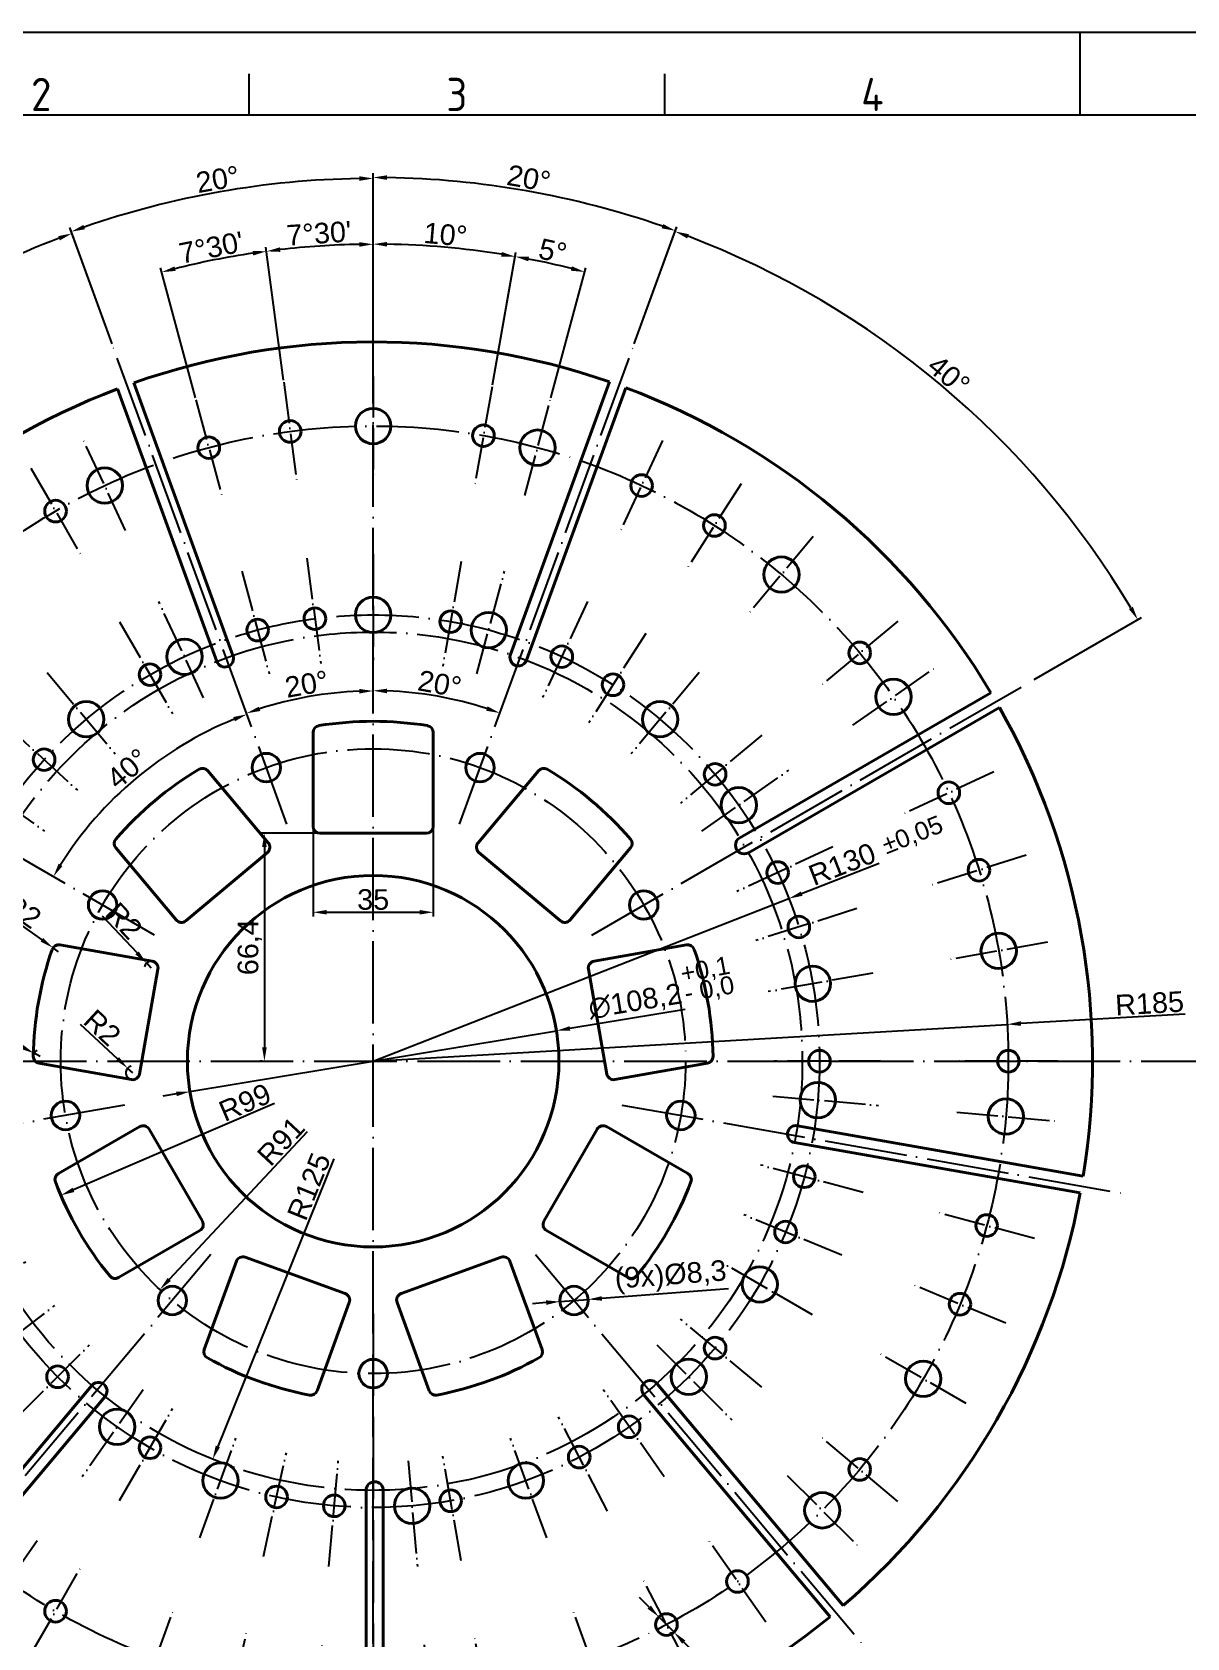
# Model space of a CAD drawing. Header units: millimetres. Extents: x 764 to 1780, y 1208 to 1927.
# Drawn here: x 966.7 to 1303.1, y 1459.4 to 1927.1 of the extents above; entities that cross this region are included whole.
import ezdxf
from ezdxf.enums import TextEntityAlignment as Align

# ---------------------------------------------------------------- set-up
doc = ezdxf.new("R2010")
doc.units = ezdxf.units.MM
doc.linetypes.add('ACAD_ISO04W100', pattern=[30, 24, -3, 0, -3])
doc.linetypes.add('ACAD_ISO05W100', pattern=[33, 24, -3, 0, -3, 0, -3])
for name, color, linetype, lineweight in [('AM_0', 7, 'Continuous', 40), ('AM_4', 1, 'ACAD_ISO04W100', 25), ('AM_5', 3, 'Continuous', 25), ('AM_BOR', 2, 'ACAD_ISO05W100', 35)]:
    doc.layers.add(name, color=color, linetype=linetype, lineweight=lineweight)
doc.styles.add('ACISOTS', font='isocp.shx', dxfattribs={"height": 1})
doc.styles.get("Standard").update_dxf_attribs({"font": 'arial.ttf'})
doc.dimstyles.new('ISO-25', dxfattribs={"dimtxt": 6, "dimasz": 4, "dimexe": 1.25, "dimexo": 0.625, "dimtad": 1, "dimtxsty": 'Standard', "dimcen": 4, "dimadec": 0, "dimazin": 0, "dimtfac": 1, "dimtmove": 0, "dimatfit": 3, "dimfxl": 1, "dimarcsym": 0})

# ---------------------------------------------------------------- blocks, each defined once
blk = doc.blocks.new('A3 ZTL')
blk.add_line((401.17, 280.82), (19.57, 280.82))
at = {"layer": 'AM_BOR', "color": 135, "linetype": 'Continuous', "lineweight": 25}
blk.add_line((0, 290.61), (410.96, 290.61), dxfattribs=at)
at = {"layer": 'AM_BOR', "color": 135, "lineweight": 25}
for p, q in [((205.48, 280.82), (205.48, 290.61)), ((107.63, 280.82), (107.63, 285.71)), ((156.56, 280.82), (156.56, 285.71))]:
    blk.add_line(p, q, dxfattribs=at)
at = {"layer": 'AM_BOR', "color": 135, "lineweight": 25, "style": 'ACISOTS'}
for s, p in [('2', (83.17, 283.27)), ('3', (132.09, 283.27)), ('4', (181.02, 283.27))]:
    blk.add_text(s, height=3.91, dxfattribs=at).set_placement(p, align=Align.MIDDLE)
blk = doc.blocks.new('*U94')
at = {"layer": 'AM_4'}
blk.add_line((64.16, -37.04), (-64.16, 37.04), dxfattribs=at)
blk = doc.blocks.new('*U95')
at = {"layer": 'AM_5', "color": 0, "linetype": 'ByBlock', "lineweight": -2, "transparency": 16777216}
for p, rotation in [((1015.6, 1766.1), 320), ((1116.56, 1766.1), 280), ((1193.9, 1701.2), 240), ((920.73, 1601.78), 40.00000000000002), ((1211.43, 1601.78), 200), ((971.21, 1514.34), 80.00000000000003), ((1160.95, 1514.34), 160), ((1066.08, 1479.81), 120)]:
    blk.add_blockref('*U94', p, dxfattribs=dict(at, rotation=rotation))
blk.add_blockref('*U94', (938.26, 1701.2), dxfattribs=at)
blk = doc.blocks.new('*U96')
at = {"layer": 'AM_4', "ltscale": 0.5}
for p, q in [((34.28, 30.73), (22.09, 56.88)), ((6.65, 48.84), (21.07, 23.86)), ((-21.83, 28.9), (-3.29, 6.8)), ((-40.67, 10.86), (-19.41, -8.63)), ((57, -18), (43.93, 10.02)), ((32.5, 4.07), (47.96, -22.71)), ((-57, -9.49), (-33.37, -26.03)), ((11.4, -10.7), (31.28, -34.39)), ((-2.56, -24.07), (20.24, -44.96)), ((-14.66, -39.14), (10.67, -56.88))]:
    blk.add_line(p, q, dxfattribs=at)
blk = doc.blocks.new('*U97')
at = {"layer": 'AM_5', "color": 0, "linetype": 'ByBlock', "lineweight": -2, "transparency": 16777216}
for p, rotation in [((1064.22, 1790.69), 319.9999999999999), ((1169.61, 1753.68), 279.9999999999999), ((1226.56, 1657.59), 239.9999999999999), ((904.96, 1653.93), 39.99999999999999), ((1208.41, 1547.37), 199.9999999999999), ((925.6, 1544.16), 79.99999999999994), ((1011.98, 1473.34), 120), ((1123.67, 1474.61), 160)]:
    blk.add_blockref('*U96', p, dxfattribs=dict(at, rotation=rotation))
blk.add_blockref('*U96', (959.7, 1751.29), dxfattribs=at)
blk = doc.blocks.new('*D99')
at = {"layer": 'AM_5', "color": 0, "lineweight": -2, "ltscale": 0.5, "transparency": 16777216}
for p, q in [((1066.08, 1857.87), (1066.08, 1866.59)), ((1039.96, 1825.77), (1034.86, 1864.54))]:
    blk.add_line(p, q, dxfattribs=at)
blk.add_arc((1066.08, 1627.41), 237.93, 90.9632, 96.5368, dxfattribs=at)
at = {"layer": 'AM_5', "color": 0, "ltscale": 0.5, "transparency": 16777216}
for points in [[(1039.07, 1863.13), (1038.91, 1864.45), (1035.02, 1863.3)], [(1062.07, 1865.97), (1062.08, 1864.64), (1066.08, 1865.34)]]:
    blk.add_solid(points, dxfattribs=at)
at = {"layer": 'Defpoints', "color": 0, "ltscale": 0.5, "transparency": 16777216}
for p in [(1055.7, 1865.11), (1066.08, 1857.25), (1040.05, 1825.15), (1043.81, 1796.55), (1066.08, 1397.57)]:
    blk.add_point(p, dxfattribs=at)
at = {"layer": 'AM_5', "color": 0, "ltscale": 0.5, "transparency": 16777216, "insert": (1050.28, 1868.51), "char_height": 6, "attachment_point": 5, "rotation": 3.75}
blk.add_mtext("7%%d30'", dxfattribs=at)
blk = doc.blocks.new('*D100')
at = {"layer": 'AM_5', "color": 0, "lineweight": -2, "ltscale": 0.5, "transparency": 16777216}
for p, q in [((1039.96, 1825.77), (1034.86, 1864.54)), ((1014.3, 1820.66), (1004.17, 1858.44))]:
    blk.add_line(p, q, dxfattribs=at)
blk.add_arc((1066.08, 1627.41), 237.93, 98.4632, 104.0368, dxfattribs=at)
at = {"layer": 'AM_5', "color": 0, "ltscale": 0.5, "transparency": 16777216}
for points in [[(1030.97, 1863.41), (1031.15, 1862.09), (1035.02, 1863.3)], [(1008.54, 1857.59), (1008.2, 1858.88), (1004.5, 1857.23)]]:
    blk.add_solid(points, dxfattribs=at)
at = {"layer": 'Defpoints', "color": 0, "ltscale": 0.5, "transparency": 16777216}
for p in [(1024.76, 1861.72), (1040.05, 1825.15), (1014.46, 1820.06), (1043.81, 1796.55), (1021.92, 1792.2)]:
    blk.add_point(p, dxfattribs=at)
at = {"layer": 'AM_5', "color": 0, "ltscale": 0.5, "transparency": 16777216, "insert": (1018.94, 1864.39), "char_height": 6, "attachment_point": 5, "rotation": 11.25}
blk.add_mtext("7%%d30'", dxfattribs=at)
blk = doc.blocks.new('*D101')
at = {"layer": 'AM_5', "color": 0, "lineweight": -2, "ltscale": 0.5, "transparency": 16777216}
for p, q in [((1066.08, 1857.87), (1066.08, 1885.77)), ((990.04, 1836.31), (977.71, 1870.19))]:
    blk.add_line(p, q, dxfattribs=at)
blk.add_arc((1066.08, 1627.41), 257.11, 90.8914, 109.1086, dxfattribs=at)
at = {"layer": 'AM_5', "color": 0, "ltscale": 0.5, "transparency": 16777216}
for points in [[(1062.07, 1885.15), (1062.08, 1883.82), (1066.08, 1884.52)], [(982.13, 1869.72), (981.69, 1870.98), (978.14, 1869.01)]]:
    blk.add_solid(points, dxfattribs=at)
at = {"layer": 'Defpoints', "color": 0, "ltscale": 0.5, "transparency": 16777216}
for p in [(1036.23, 1882.78), (1066.08, 1857.25), (990.26, 1835.72), (1040.94, 1696.48), (1066.08, 1397.57)]:
    blk.add_point(p, dxfattribs=at)
at = {"layer": 'AM_5', "color": 0, "ltscale": 0.5, "transparency": 16777216, "insert": (1020.79, 1884.24), "char_height": 6, "attachment_point": 5, "rotation": 10}
blk.add_mtext('20°', dxfattribs=at)
blk = doc.blocks.new('*D102')
at = {"layer": 'AM_5', "color": 0, "lineweight": -2, "ltscale": 0.5, "transparency": 16777216}
for p, q in [((990.04, 1836.31), (977.9, 1869.68)), ((937.47, 1780.67), (900.36, 1824.91))]:
    blk.add_line(p, q, dxfattribs=at)
blk.add_arc((1066.08, 1627.41), 256.57, 110.8933, 129.1067, dxfattribs=at)
at = {"layer": 'AM_5', "color": 0, "ltscale": 0.5, "transparency": 16777216}
for points in [[(974.35, 1867.73), (974.81, 1866.48), (978.33, 1868.5)], [(904.67, 1825.98), (903.82, 1827.01), (901.16, 1823.95)]]:
    blk.add_solid(points, dxfattribs=at)
at = {"layer": 'Defpoints', "color": 0, "ltscale": 0.5, "transparency": 16777216}
for p in [(950.93, 1856.68), (990.26, 1835.72), (937.88, 1780.19), (956.42, 1758.1), (1040.94, 1696.48)]:
    blk.add_point(p, dxfattribs=at)
at = {"layer": 'AM_5', "color": 0, "ltscale": 0.5, "transparency": 16777216, "insert": (935.95, 1852.79), "char_height": 6, "attachment_point": 5, "rotation": 30}
blk.add_mtext('20°', dxfattribs=at)
blk = doc.blocks.new('*D103')
at = {"layer": 'AM_5', "color": 0, "lineweight": -2, "ltscale": 0.5, "transparency": 16777216}
for p, q in [((1066.08, 1827.48), (1066.08, 1866.64)), ((1100.82, 1824.44), (1107.62, 1863))]:
    blk.add_line(p, q, dxfattribs=at)
blk.add_arc((1066.08, 1627.41), 237.98, 80.963, 89.037, dxfattribs=at)
at = {"layer": 'AM_5', "color": 0, "ltscale": 0.5, "transparency": 16777216}
for points in [[(1070.07, 1864.69), (1070.08, 1866.02), (1066.08, 1865.39)], [(1103.57, 1863.09), (1103.35, 1861.78), (1107.4, 1861.77)]]:
    blk.add_solid(points, dxfattribs=at)
at = {"layer": 'Defpoints', "color": 0, "ltscale": 0.5, "transparency": 16777216}
for p in [(1093.71, 1863.78), (1066.08, 1826.86), (1100.71, 1823.83), (1066.08, 1798.01), (1095.7, 1795.42)]:
    blk.add_point(p, dxfattribs=at)
at = {"layer": 'AM_5', "color": 0, "ltscale": 0.5, "transparency": 16777216, "insert": (1087.14, 1868.16), "char_height": 6, "attachment_point": 5, "rotation": 355}
blk.add_mtext('10°', dxfattribs=at)
blk = doc.blocks.new('*D104')
at = {"layer": 'AM_5', "color": 0, "lineweight": -2, "ltscale": 0.5, "transparency": 16777216}
for p, q in [((1100.82, 1824.44), (1107.62, 1863.01)), ((1117.86, 1820.66), (1128, 1858.5))]:
    blk.add_line(p, q, dxfattribs=at)
blk.add_arc((1066.08, 1627.41), 237.99, 75.963, 79.037, dxfattribs=at)
at = {"layer": 'AM_5', "color": 0, "ltscale": 0.5, "transparency": 16777216}
for points in [[(1111.22, 1860.4), (1111.46, 1861.71), (1107.41, 1861.78)], [(1123.97, 1858.94), (1123.64, 1857.65), (1127.68, 1857.29)]]:
    blk.add_solid(points, dxfattribs=at)
at = {"layer": 'Defpoints', "color": 0, "ltscale": 0.5, "transparency": 16777216}
for p in [(1120.96, 1858.98), (1100.71, 1823.83), (1117.7, 1820.06), (1095.7, 1795.42), (1110.23, 1792.2)]:
    blk.add_point(p, dxfattribs=at)
at = {"layer": 'AM_5', "color": 0, "ltscale": 0.5, "transparency": 16777216, "insert": (1118.39, 1863.35), "char_height": 6, "attachment_point": 5, "rotation": 347.5}
blk.add_mtext('5°', dxfattribs=at)
blk = doc.blocks.new('*D105')
at = {"layer": 'AM_5', "color": 0, "lineweight": -2, "ltscale": 0.5, "transparency": 16777216}
for p, q in [((1066.08, 1827.48), (1066.08, 1886.05)), ((1142.11, 1836.31), (1154.54, 1870.45))]:
    blk.add_line(p, q, dxfattribs=at)
blk.add_arc((1066.08, 1627.41), 257.39, 70.8904, 89.1096, dxfattribs=at)
at = {"layer": 'AM_5', "color": 0, "ltscale": 0.5, "transparency": 16777216}
for points in [[(1070.07, 1884.1), (1070.08, 1885.44), (1066.08, 1884.8)], [(1150.57, 1871.24), (1150.12, 1869.99), (1154.11, 1869.28)]]:
    blk.add_solid(points, dxfattribs=at)
at = {"layer": 'Defpoints', "color": 0, "ltscale": 0.5, "transparency": 16777216}
for p in [(1125.44, 1877.86), (1141.9, 1835.72), (1066.08, 1826.86), (1066.08, 1798.01), (1091.22, 1696.48)]:
    blk.add_point(p, dxfattribs=at)
at = {"layer": 'AM_5', "color": 0, "ltscale": 0.5, "transparency": 16777216, "insert": (1111.42, 1884.52), "char_height": 6, "attachment_point": 5, "rotation": 350}
blk.add_mtext('20°', dxfattribs=at)
blk = doc.blocks.new('*D106')
at = {"layer": 'AM_5', "color": 0, "lineweight": -2, "ltscale": 0.5, "transparency": 16777216}
for p, q in [((1142.11, 1836.31), (1154.46, 1870.24)), ((1258.6, 1738.56), (1289.87, 1756.62))]:
    blk.add_line(p, q, dxfattribs=at)
blk.add_arc((1066.08, 1627.41), 257.17, 30.8912, 69.1088, dxfattribs=at)
at = {"layer": 'AM_5', "color": 0, "ltscale": 0.5, "transparency": 16777216}
for points in [[(1157.55, 1867.04), (1158.02, 1868.29), (1154.04, 1869.07)], [(1287.34, 1759.78), (1286.19, 1759.1), (1288.79, 1755.99)]]:
    blk.add_solid(points, dxfattribs=at)
at = {"layer": 'Defpoints', "color": 0, "ltscale": 0.5, "transparency": 16777216}
for p in [(1141.9, 1835.72), (1253.14, 1803.89), (1258.06, 1738.25), (1091.22, 1696.48), (1129.74, 1664.16)]:
    blk.add_point(p, dxfattribs=at)
at = {"layer": 'AM_5', "color": 0, "ltscale": 0.5, "transparency": 16777216, "insert": (1233.75, 1827.23), "char_height": 6, "attachment_point": 5, "rotation": 320}
blk.add_mtext('40°', dxfattribs=at)
blk = doc.blocks.new('*D107')
at = {"layer": 'AM_5', "color": 0, "lineweight": -2, "ltscale": 0.5, "transparency": 16777216}
blk.add_arc((1066.08, 1627.41), 107.83, 92.1255, 107.8745, dxfattribs=at)
at = {"layer": 'AM_5', "color": 0, "ltscale": 0.5, "transparency": 16777216}
for points in [[(1062.07, 1735.83), (1062.09, 1734.5), (1066.08, 1735.24)], [(1033.2, 1729.4), (1032.76, 1730.66), (1029.2, 1728.74)]]:
    blk.add_solid(points, dxfattribs=at)
at = {"layer": 'Defpoints', "color": 0, "ltscale": 0.5, "transparency": 16777216}
for p in [(1066.08, 1857.25), (990.26, 1835.72), (1053.56, 1734.51), (1040.94, 1696.48), (1066.08, 1397.57)]:
    blk.add_point(p, dxfattribs=at)
at = {"layer": 'AM_5', "color": 0, "ltscale": 0.5, "transparency": 16777216, "insert": (1046.71, 1737.23), "char_height": 6, "attachment_point": 5, "rotation": 10}
blk.add_mtext('20°', dxfattribs=at)
blk = doc.blocks.new('*D108')
at = {"layer": 'AM_5', "color": 0, "lineweight": -2, "ltscale": 0.5, "transparency": 16777216}
blk.add_arc((1066.08, 1627.41), 107.91, 72.124, 87.876, dxfattribs=at)
at = {"layer": 'AM_5', "color": 0, "ltscale": 0.5, "transparency": 16777216}
for points in [[(1070.07, 1734.57), (1070.09, 1735.91), (1066.08, 1735.32)], [(1099.42, 1730.74), (1098.99, 1729.48), (1102.99, 1728.81)]]:
    blk.add_solid(points, dxfattribs=at)
at = {"layer": 'Defpoints', "color": 0, "ltscale": 0.5, "transparency": 16777216}
for p in [(1066.08, 1857.25), (1141.9, 1835.72), (1090.96, 1732.41), (1091.22, 1696.48), (1066.08, 1397.57)]:
    blk.add_point(p, dxfattribs=at)
at = {"layer": 'AM_5', "color": 0, "ltscale": 0.5, "transparency": 16777216, "insert": (1085.46, 1737.31), "char_height": 6, "attachment_point": 5, "rotation": 350}
blk.add_mtext('20°', dxfattribs=at)
blk = doc.blocks.new('*D109')
at = {"layer": 'AM_5', "color": 0, "lineweight": -2, "ltscale": 0.5, "transparency": 16777216}
blk.add_arc((1066.08, 1627.41), 107.53, 112.1315, 147.8685, dxfattribs=at)
at = {"layer": 'AM_5', "color": 0, "ltscale": 0.5, "transparency": 16777216}
for points in [[(1025.33, 1727.64), (1025.81, 1726.39), (1029.3, 1728.45)], [(975.59, 1684.25), (974.45, 1684.94), (972.96, 1681.17)]]:
    blk.add_solid(points, dxfattribs=at)
at = {"layer": 'Defpoints', "color": 0, "ltscale": 0.5, "transparency": 16777216}
for p in [(990.26, 1835.72), (874.09, 1738.25), (1006.99, 1717.25), (1040.94, 1696.48), (1002.42, 1664.16)]:
    blk.add_point(p, dxfattribs=at)
at = {"layer": 'AM_5', "color": 0, "ltscale": 0.5, "transparency": 16777216, "insert": (994.59, 1712.6), "char_height": 6, "attachment_point": 5, "rotation": 40}
blk.add_mtext('40°', dxfattribs=at)
blk = doc.blocks.new('*D110')
at = {"layer": 'AM_5', "color": 0, "lineweight": -2, "ltscale": 0.5, "transparency": 16777216}
for p, q in [((957.44, 1671.35), (969.57, 1662.76)), ((974.47, 1659.3), (972.84, 1660.45))]:
    blk.add_line(p, q, dxfattribs=at)
at = {"layer": 'AM_5', "color": 0, "ltscale": 0.5, "transparency": 16777216}
blk.add_solid([(969.96, 1663.31), (969.19, 1662.22), (972.84, 1660.45)], dxfattribs=at)
at = {"layer": 'Defpoints', "color": 0, "ltscale": 0.5, "transparency": 16777216}
for p in [(972.84, 1660.45), (974.47, 1659.3)]:
    blk.add_point(p, dxfattribs=at)
at = {"layer": 'AM_5', "color": 0, "ltscale": 0.5, "transparency": 16777216, "insert": (963.98, 1671.18), "char_height": 6, "attachment_point": 5, "rotation": 324.714}
blk.add_mtext('R2', dxfattribs=at)
blk = doc.blocks.new('*D111')
at = {"layer": 'AM_5', "color": 0, "lineweight": -2, "ltscale": 0.5, "transparency": 16777216}
for p, q in [((950.66, 1638.56), (963.79, 1631.58)), ((969.09, 1628.77), (967.32, 1629.71))]:
    blk.add_line(p, q, dxfattribs=at)
blk.add_arc((969.09, 1628.77), 2, 116.2119, 161.29, dxfattribs=at)
at = {"layer": 'AM_5', "color": 0, "ltscale": 0.5, "transparency": 16777216}
blk.add_solid([(964.1, 1632.17), (963.48, 1631), (967.32, 1629.71)], dxfattribs=at)
at = {"layer": 'Defpoints', "color": 0, "ltscale": 0.5, "transparency": 16777216}
for p in [(967.32, 1629.71), (969.09, 1628.77)]:
    blk.add_point(p, dxfattribs=at)
at = {"layer": 'AM_5', "color": 0, "ltscale": 0.5, "transparency": 16777216, "insert": (957.17, 1639.22), "char_height": 6, "attachment_point": 5, "rotation": 332.0218}
blk.add_mtext('R2', dxfattribs=at)
blk = doc.blocks.new('*D112')
at = {"layer": 'AM_5', "color": 0, "lineweight": -2, "ltscale": 0.5, "transparency": 16777216}
for p, q in [((980.73, 1638.21), (991.63, 1628.1)), ((996.03, 1624.02), (994.56, 1625.38))]:
    blk.add_line(p, q, dxfattribs=at)
blk.add_arc((996.03, 1624.02), 2, 101.3275, 242.0951, dxfattribs=at)
at = {"layer": 'AM_5', "color": 0, "ltscale": 0.5, "transparency": 16777216}
blk.add_solid([(992.08, 1628.59), (991.17, 1627.61), (994.56, 1625.38)], dxfattribs=at)
at = {"layer": 'Defpoints', "color": 0, "ltscale": 0.5, "transparency": 16777216}
for p in [(994.56, 1625.38), (996.03, 1624.02)]:
    blk.add_point(p, dxfattribs=at)
at = {"layer": 'AM_5', "color": 0, "ltscale": 0.5, "transparency": 16777216, "insert": (987.19, 1637.18), "char_height": 6, "attachment_point": 5, "rotation": 317.1373}
blk.add_mtext('R2', dxfattribs=at)
blk = doc.blocks.new('*D113')
at = {"layer": 'AM_5', "color": 0, "lineweight": -2, "ltscale": 0.5, "transparency": 16777216}
for p, q in [((987.14, 1669.77), (997.3, 1658.93)), ((1001.41, 1654.55), (1000.04, 1656.01))]:
    blk.add_line(p, q, dxfattribs=at)
blk.add_arc((1001.41, 1654.55), 2, 97.9049, 168.9724, dxfattribs=at)
at = {"layer": 'AM_5', "color": 0, "ltscale": 0.5, "transparency": 16777216}
blk.add_solid([(997.79, 1659.38), (996.82, 1658.47), (1000.04, 1656.01)], dxfattribs=at)
at = {"layer": 'Defpoints', "color": 0, "ltscale": 0.5, "transparency": 16777216}
for p in [(1000.04, 1656.01), (1001.41, 1654.55)]:
    blk.add_point(p, dxfattribs=at)
at = {"layer": 'AM_5', "color": 0, "ltscale": 0.5, "transparency": 16777216, "insert": (993.51, 1668.29), "char_height": 6, "attachment_point": 5, "rotation": 313.1626}
blk.add_mtext('R2', dxfattribs=at)
blk = doc.blocks.new('*D114')
at = {"layer": 'AM_5', "color": 0, "lineweight": -2, "ltscale": 0.5, "transparency": 16777216}
for p, q in [((1048.58, 1695.18), (1048.58, 1669.53)), ((1083.58, 1695.18), (1083.58, 1669.53)), ((1052.58, 1670.78), (1079.58, 1670.78))]:
    blk.add_line(p, q, dxfattribs=at)
at = {"layer": 'AM_5', "color": 0, "ltscale": 0.5, "transparency": 16777216}
for points in [[(1052.58, 1671.45), (1052.58, 1670.12), (1048.58, 1670.78)], [(1079.58, 1671.45), (1079.58, 1670.12), (1083.58, 1670.78)]]:
    blk.add_solid(points, dxfattribs=at)
at = {"layer": 'Defpoints', "color": 0, "ltscale": 0.5, "transparency": 16777216}
for p in [(1048.58, 1695.81), (1083.58, 1695.81), (1083.58, 1670.78)]:
    blk.add_point(p, dxfattribs=at)
at = {"layer": 'AM_5', "color": 0, "ltscale": 0.5, "transparency": 16777216, "insert": (1066.08, 1674.47), "char_height": 6, "attachment_point": 5}
blk.add_mtext('35', dxfattribs=at)
blk = doc.blocks.new('*D115')
at = {"layer": 'AM_5', "color": 0, "lineweight": -2, "ltscale": 0.5, "transparency": 16777216}
for p, q in [((1049.95, 1693.81), (1033.15, 1693.81)), ((1034.4, 1689.81), (1034.4, 1631.41)), ((1033.78, 1627.41), (1033.15, 1627.41))]:
    blk.add_line(p, q, dxfattribs=at)
at = {"layer": 'AM_5', "color": 0, "ltscale": 0.5, "transparency": 16777216}
for points in [[(1033.74, 1689.81), (1035.07, 1689.81), (1034.4, 1693.81)], [(1033.74, 1631.41), (1035.07, 1631.41), (1034.4, 1627.41)]]:
    blk.add_solid(points, dxfattribs=at)
at = {"layer": 'Defpoints', "color": 0, "ltscale": 0.5, "transparency": 16777216}
for p in [(1050.58, 1693.81), (1034.4, 1627.41), (1034.4, 1627.41)]:
    blk.add_point(p, dxfattribs=at)
at = {"layer": 'AM_5', "color": 0, "ltscale": 0.5, "transparency": 16777216, "insert": (1030.17, 1660.61), "char_height": 6, "attachment_point": 5, "rotation": 90}
blk.add_mtext('66,4', dxfattribs=at)
blk = doc.blocks.new('*D116')
at = {"layer": 'AM_5', "color": 0, "lineweight": -2, "ltscale": 0.5, "transparency": 16777216}
blk.add_line((1037.36, 1615.08), (978.79, 1589.92), dxfattribs=at)
at = {"layer": 'AM_5', "color": 0, "ltscale": 0.5, "transparency": 16777216}
blk.add_solid([(978.52, 1590.54), (979.05, 1589.31), (975.11, 1588.34)], dxfattribs=at)
at = {"layer": 'Defpoints', "color": 0, "ltscale": 0.5, "transparency": 16777216}
for p in [(1066.08, 1627.41), (975.11, 1588.34)]:
    blk.add_point(p, dxfattribs=at)
at = {"layer": 'AM_5', "color": 0, "ltscale": 0.5, "transparency": 16777216, "insert": (1028.74, 1615.39), "char_height": 6, "attachment_point": 5, "rotation": 23.2387}
blk.add_mtext('R99', dxfattribs=at)
blk = doc.blocks.new('*D117')
at = {"layer": 'AM_5', "color": 0, "lineweight": -2, "ltscale": 0.5, "transparency": 16777216}
blk.add_line((1046.86, 1606.83), (1006.69, 1563.83), dxfattribs=at)
at = {"layer": 'AM_5', "color": 0, "ltscale": 0.5, "transparency": 16777216}
blk.add_solid([(1006.2, 1564.29), (1007.18, 1563.37), (1003.96, 1560.91)], dxfattribs=at)
at = {"layer": 'Defpoints', "color": 0, "ltscale": 0.5, "transparency": 16777216}
for p in [(1066.08, 1627.41), (1003.96, 1560.91)]:
    blk.add_point(p, dxfattribs=at)
at = {"layer": 'AM_5', "color": 0, "ltscale": 0.5, "transparency": 16777216, "insert": (1039.24, 1604.08), "char_height": 6, "attachment_point": 5, "rotation": 46.9505}
blk.add_mtext('R91', dxfattribs=at)
blk = doc.blocks.new('*D118')
at = {"layer": 'AM_5', "color": 0, "lineweight": -2, "ltscale": 0.5, "transparency": 16777216}
blk.add_line((1054.6, 1598.94), (1020.84, 1515.18), dxfattribs=at)
at = {"layer": 'AM_5', "color": 0, "ltscale": 0.5, "transparency": 16777216}
blk.add_solid([(1020.22, 1515.43), (1021.45, 1514.93), (1019.34, 1511.47)], dxfattribs=at)
at = {"layer": 'Defpoints', "color": 0, "ltscale": 0.5, "transparency": 16777216}
for p in [(1066.08, 1627.41), (1019.34, 1511.47)]:
    blk.add_point(p, dxfattribs=at)
at = {"layer": 'AM_5', "color": 0, "ltscale": 0.5, "transparency": 16777216, "insert": (1047.39, 1590.91), "char_height": 6, "attachment_point": 5, "rotation": 68.0428}
blk.add_mtext('R125', dxfattribs=at)
blk = doc.blocks.new('*D121')
at = {"layer": 'AM_5', "color": 0, "lineweight": -2, "ltscale": 0.5, "transparency": 16777216}
for p, q in [((1156.98, 1642.51), (1123.39, 1636.93)), ((1012.71, 1618.54), (1119.45, 1636.27)), ((1008.76, 1617.88), (1004.82, 1617.23))]:
    blk.add_line(p, q, dxfattribs=at)
at = {"layer": 'AM_5', "color": 0, "ltscale": 0.5, "transparency": 16777216}
for points in [[(1123.28, 1637.59), (1123.5, 1636.27), (1119.45, 1636.27)], [(1008.66, 1618.54), (1008.87, 1617.23), (1012.71, 1618.54)]]:
    blk.add_solid(points, dxfattribs=at)
at = {"layer": 'Defpoints', "color": 0, "ltscale": 0.5, "transparency": 16777216}
for p in [(1119.45, 1636.27), (1012.71, 1618.54)]:
    blk.add_point(p, dxfattribs=at)
at = {"layer": 'AM_5', "color": 0, "ltscale": 0.5, "transparency": 16777216, "insert": (1142.48, 1644.49), "char_height": 6, "attachment_point": 5, "rotation": 9.4345}
blk.add_mtext('∅108,2', dxfattribs=at)
blk = doc.blocks.new('*D122')
at = {"layer": 'AM_5', "color": 0, "lineweight": -2, "ltscale": 0.5, "transparency": 16777216}
for p, q in [((1213.44, 1685.03), (1190.88, 1676.2)), ((1066.08, 1627.41), (1187.15, 1674.75))]:
    blk.add_line(p, q, dxfattribs=at)
at = {"layer": 'AM_5', "color": 0, "ltscale": 0.5, "transparency": 16777216}
blk.add_solid([(1190.64, 1676.82), (1191.12, 1675.58), (1187.15, 1674.75)], dxfattribs=at)
at = {"layer": 'Defpoints', "color": 0, "ltscale": 0.5, "transparency": 16777216}
for p in [(1187.15, 1674.75), (1066.08, 1627.41)]:
    blk.add_point(p, dxfattribs=at)
at = {"layer": 'AM_5', "color": 0, "ltscale": 0.5, "transparency": 16777216, "insert": (1202.68, 1684.78), "char_height": 6, "attachment_point": 5, "rotation": 21.3557}
blk.add_mtext('R130', dxfattribs=at)
blk = doc.blocks.new('*D123')
at = {"layer": 'AM_5', "color": 0, "lineweight": -2, "ltscale": 0.5, "transparency": 16777216}
for p, q in [((1066.08, 1627.41), (1250.77, 1638.13)), ((1302.55, 1641.14), (1254.76, 1638.37))]:
    blk.add_line(p, q, dxfattribs=at)
at = {"layer": 'AM_5', "color": 0, "ltscale": 0.5, "transparency": 16777216}
blk.add_solid([(1254.72, 1639.03), (1254.8, 1637.7), (1250.77, 1638.13)], dxfattribs=at)
at = {"layer": 'Defpoints', "color": 0, "ltscale": 0.5, "transparency": 16777216}
for p in [(1250.77, 1638.13), (1066.08, 1627.41)]:
    blk.add_point(p, dxfattribs=at)
at = {"layer": 'AM_5', "color": 0, "ltscale": 0.5, "transparency": 16777216, "insert": (1292.21, 1644.24), "char_height": 6, "attachment_point": 5, "rotation": 3.3244}
blk.add_mtext('R185', dxfattribs=at)
blk = doc.blocks.new('*D124')
at = {"layer": 'AM_5', "color": 0, "lineweight": -2, "ltscale": 0.5, "transparency": 16777216}
for p, q in [((1120.43, 1557.38), (1128.71, 1558.01)), ((1169.56, 1561.09), (1132.7, 1558.31)), ((1116.45, 1557.08), (1112.46, 1556.78))]:
    blk.add_line(p, q, dxfattribs=at)
at = {"layer": 'AM_5', "color": 0, "ltscale": 0.5, "transparency": 16777216}
for points in [[(1116.4, 1557.75), (1116.5, 1556.42), (1120.43, 1557.38)], [(1132.65, 1558.97), (1132.75, 1557.65), (1128.71, 1558.01)]]:
    blk.add_solid(points, dxfattribs=at)
at = {"layer": 'Defpoints', "color": 0, "ltscale": 0.5, "transparency": 16777216}
for p in [(1128.71, 1558.01), (1120.43, 1557.38)]:
    blk.add_point(p, dxfattribs=at)
at = {"layer": 'AM_5', "color": 0, "ltscale": 0.5, "transparency": 16777216, "insert": (1152.78, 1564.46), "char_height": 6, "attachment_point": 5, "rotation": 4.3165}
blk.add_mtext('(9x)%%c8,3', dxfattribs=at)
blk = doc.blocks.new('*D126')
at = {"layer": 'AM_5', "color": 0, "lineweight": -2, "ltscale": 0.5, "transparency": 16777216}
for p, q in [((1146.47, 1468.39), (1143.66, 1471.24)), ((1149.29, 1465.55), (1153.72, 1461.07)), ((1193.62, 1420.73), (1156.53, 1458.23))]:
    blk.add_line(p, q, dxfattribs=at)
at = {"layer": 'AM_5', "color": 0, "ltscale": 0.5, "transparency": 16777216}
for points in [[(1146.95, 1468.86), (1146, 1467.92), (1149.29, 1465.55)], [(1157, 1458.69), (1156.06, 1457.76), (1153.72, 1461.07)]]:
    blk.add_solid(points, dxfattribs=at)
at = {"layer": 'Defpoints', "color": 0, "ltscale": 0.5, "transparency": 16777216}
for p in [(1149.29, 1465.55), (1153.72, 1461.07)]:
    blk.add_point(p, dxfattribs=at)
at = {"layer": 'AM_5', "color": 0, "ltscale": 0.5, "transparency": 16777216, "insert": (1183.67, 1437.35), "char_height": 6, "attachment_point": 5, "rotation": 314.6851}
blk.add_mtext('(54x)%%c6,3', dxfattribs=at)

msp = doc.modelspace()

# ---------------------------------------------------------------- linework, layer by layer
at = {"layer": 'AM_0'}
for p, q in [((1025.246, 1745.566), (996.349, 1824.962)), ((1134.946, 1825.264), (1106.052, 1745.878)), ((991.654, 1823.241), (1020.548, 1743.856)), ((1110.751, 1744.168), (1139.648, 1823.564)), ((1246.014, 1734.707), (1172.852, 1692.467)), ((1175.352, 1688.136), (1248.524, 1730.382)), ((1048.579, 1723.16), (1048.579, 1695.807)), ((1083.579, 1695.807), (1083.579, 1723.16)), ((1035.518, 1691.053), (1017.935, 1712.007)), ((1114.222, 1712.007), (1096.639, 1691.053)), ((1050.579, 1693.807), (1081.579, 1693.807)), ((991.124, 1689.509), (1008.706, 1668.555)), ((1123.451, 1668.555), (1141.034, 1689.509)), ((1011.524, 1668.309), (1035.271, 1688.235)), ((1096.886, 1688.235), (1120.633, 1668.309)), ((1001.757, 1656.518), (974.819, 1661.268)), ((1157.339, 1661.268), (1130.401, 1656.518)), ((997.996, 1623.672), (1003.379, 1654.201)), ((1128.778, 1654.201), (1134.161, 1623.672)), ((968.741, 1626.8), (995.679, 1622.05)), ((1136.478, 1622.05), (1163.416, 1626.8)), ((998.092, 1608.362), (974.403, 1594.685)), ((1016.324, 1580.783), (1000.824, 1607.63)), ((1131.333, 1607.63), (1115.833, 1580.783)), ((1157.754, 1594.685), (1134.065, 1608.362)), ((1272.889, 1593.943), (1189.692, 1608.613)), ((1188.823, 1603.689), (1272.031, 1589.017)), ((991.903, 1564.374), (1015.592, 1578.051)), ((1116.565, 1578.051), (1140.254, 1564.374)), ((1026.24, 1569.117), (1016.884, 1543.413)), ((1057.934, 1559.71), (1028.803, 1570.312)), ((1103.354, 1570.312), (1074.223, 1559.71)), ((1115.273, 1543.413), (1105.917, 1569.117)), ((1049.774, 1531.442), (1059.129, 1557.146)), ((1073.028, 1557.146), (1082.384, 1531.442)), ((984.166, 1532.965), (929.856, 1468.241)), ((933.693, 1465.036), (987.996, 1529.751)), ((1144.861, 1530.339), (1199.171, 1465.615)), ((1202.994, 1468.837), (1148.691, 1533.553)), ((1064.035, 1502.408), (1064.035, 1417.917)), ((1069.035, 1417.927), (1069.035, 1502.408))]:
    msp.add_line(p, q, dxfattribs=at)
for centre, radius in [((1066.079, 1812.407), 5.15), ((1041.931, 1810.824), 3.15), ((1098.203, 1809.596), 3.15), ((1113.96, 1806.103), 5.15), ((1018.197, 1806.103), 3.15), ((987.894, 1795.073), 5.15), ((1144.263, 1795.073), 3.15), ((973.579, 1787.621), 3.15), ((1165.479, 1783.434), 3.15), ((1184.994, 1769.125), 5.15), ((1049.11, 1756.294), 3.15), ((1066.079, 1757.407), 5.15), ((1088.653, 1755.432), 3.15), ((1032.432, 1752.977), 3.15), ((1099.725, 1752.977), 5.15), ((1011.138, 1745.227), 5.15), ((1207.797, 1746.322), 3.15), ((1121.019, 1745.227), 3.15), ((1001.079, 1739.99), 3.15), ((1135.927, 1737.047), 3.15), ((1217.622, 1733.518), 5.15), ((982.516, 1726.992), 5.15), ((1149.641, 1726.992), 5.15), ((970.232, 1715.233), 3.15), ((1034.955, 1712.919), 4.15), ((1097.202, 1712.919), 4.15), ((1165.664, 1710.969), 3.15), ((1233.745, 1705.591), 3.15), ((1172.568, 1701.971), 5.15), ((1183.899, 1682.347), 3.15), ((1242.516, 1683.037), 3.15), ((1066.079, 1627.407), 54.1), ((987.27, 1672.907), 4.15), ((1144.887, 1672.907), 4.15), ((1190.062, 1666.498), 3.15), ((1248.268, 1659.531), 5.15), ((1194.104, 1649.981), 5.15), ((1196.079, 1627.407), 3.15), ((1251.079, 1627.407), 3.15), ((1195.584, 1616.076), 5.15), ((976.461, 1611.605), 4.15), ((1155.696, 1611.605), 4.15), ((1250.375, 1611.283), 5.15), ((1191.649, 1593.76), 3.15), ((1244.775, 1579.525), 3.15), ((1186.183, 1577.658), 3.15), ((1178.662, 1562.407), 5.15), ((1007.585, 1557.697), 4.15), ((1124.572, 1557.697), 4.15), ((1236.996, 1556.61), 3.15), ((1165.664, 1543.844), 3.15), ((1066.079, 1536.407), 4.15), ((1158.002, 1535.483), 5.15), ((1226.293, 1534.907), 5.15), ((974.155, 1535.483), 3.15), ((991.514, 1520.917), 5.15), ((1140.643, 1520.917), 3.15), ((1001.079, 1514.823), 3.15), ((1126.106, 1512.095), 3.15), ((1207.797, 1508.491), 3.15), ((1021.616, 1505.247), 5.15), ((1110.541, 1505.247), 5.15), ((1037.941, 1500.488), 3.15), ((1077.409, 1497.901), 5.15), ((1088.653, 1499.382), 3.15), ((1196.893, 1496.592), 5.15), ((1054.748, 1497.901), 3.15), ((1172.19, 1475.863), 3.15), ((973.579, 1467.192), 3.15), ((1151.502, 1463.31), 3.15)]:
    msp.add_circle(centre, radius, dxfattribs=at)
for centre, radius, start, end in [((1066.079, 1627.407), 209.5, 70.80867, 109.4412), ((1066.079, 1627.407), 209.5, 110.80867, 149.4412), ((1066.079, 1627.407), 209.5, 30.80867, 69.4412), ((1022.897, 1744.711), 2.5, 200, 20), ((1108.401, 1745.023), 2.5, 160, 340), ((1066.079, 1627.407), 99, 80.80507, 99.19493), ((1066.079, 1627.407), 209.5, 350.80867, 29.4412), ((1050.579, 1723.16), 2, 99.19493, 180), ((1081.579, 1723.16), 2, 0, 80.80507), ((1066.079, 1627.407), 99, 120.80507, 139.19493), ((1016.403, 1710.721), 2, 40, 120.80507), ((1115.754, 1710.721), 2, 59.19493, 140), ((1066.079, 1627.407), 99, 40.80507, 59.19493), ((1050.579, 1695.807), 2, 180, 270), ((1081.579, 1695.807), 2, 270, 0), ((992.656, 1690.795), 2, 139.19493, 220), ((1033.986, 1689.767), 2, 310, 40), ((1098.172, 1689.767), 2, 140, 230), ((1139.501, 1690.795), 2, 320, 40.80507), ((1174.102, 1690.302), 2.5, 120, 300), ((1010.238, 1669.841), 2, 220, 310), ((1121.919, 1669.841), 2, 230, 320), ((974.471, 1659.299), 2, 80, 160.80507), ((1157.686, 1659.299), 2, 19.19493, 100), ((1066.079, 1627.407), 99, 160.80507, 179.19493), ((1001.409, 1654.549), 2, 350, 80), ((1130.748, 1654.549), 2, 100, 190), ((1066.079, 1627.407), 99, 0.80507, 19.19493), ((969.088, 1628.769), 2, 179.19493, 260), ((1163.069, 1628.769), 2, 280, 0.80507), ((996.026, 1624.02), 2, 260, 350), ((1136.131, 1624.02), 2, 190, 280), ((999.092, 1606.63), 2, 30, 120), ((1133.065, 1606.63), 2, 60, 150), ((1189.258, 1606.151), 2.5, 80, 260), ((975.403, 1592.953), 2, 120, 200.80507), ((1066.079, 1627.407), 99, 200.80507, 219.19493), ((1066.079, 1627.407), 99, 320.80507, 339.19493), ((1156.754, 1592.953), 2, 339.19493, 60), ((1066.079, 1627.407), 209.5, 310.80867, 349.4412), ((1014.592, 1579.783), 2, 300, 30), ((1117.565, 1579.783), 2, 150, 240), ((1028.119, 1568.433), 2, 70, 160), ((1104.038, 1568.433), 2, 20, 110), ((990.903, 1566.106), 2, 219.19493, 300), ((1141.254, 1566.106), 2, 240, 320.80507), ((1057.25, 1557.83), 2, 340, 70), ((1074.907, 1557.83), 2, 110, 200), ((1018.764, 1542.729), 2, 160, 240.80507), ((1066.079, 1627.407), 99, 240.80507, 259.19493), ((1066.079, 1627.407), 99, 280.80507, 299.19493), ((1113.393, 1542.729), 2, 299.19493, 20), ((1146.776, 1531.946), 2.5, 40, 220), ((986.081, 1531.358), 2.5, 320, 140), ((1047.894, 1532.126), 2, 259.19493, 340), ((1084.263, 1532.126), 2, 200, 280.80507), ((1066.535, 1502.408), 2.5, 0, 180), ((1066.079, 1627.407), 209.5, 230.80867, 269.4412), ((1066.079, 1627.407), 209.5, 270.80867, 309.4412)]:
    msp.add_arc(centre, radius, start, end, dxfattribs=at)
at = {"layer": 'AM_4'}
for p, q in [((1066.079, 1397.566), (1066.079, 1857.247)), ((838.226, 1627.407), (1409.207, 1627.407))]:
    msp.add_line(p, q, dxfattribs=at)
for radius in [185, 130, 125, 91]:
    msp.add_circle((1066.079, 1627.407), radius, dxfattribs=at)

# ---------------------------------------------------------------- block references
at = {"linetype": 'ByBlock', "lineweight": 0, "xscale": 2.47426245, "yscale": 2.47426245, "zscale": 2.47426245}
msp.add_blockref('A3 ZTL', (763.615, 1208.106), dxfattribs=at)
at = {"layer": 'AM_5'}
for name in ['*U97', '*U95']:
    msp.add_blockref(name, (0, 0), dxfattribs=at)

# ---------------------------------------------------------------- texts
at = {"layer": 'AM_5', "ltscale": 0.5, "char_height": 5.25, "attachment_point": 1}
for s, insert, rotation in [('%%P0,05', (1213.646, 1692.504), 21.58491), ('+0,1', (1155.165, 1655.429), 10.70632), ('- 0,0', (1156.244, 1649.724), 10.70632)]:
    msp.add_mtext_dynamic_manual_height_columns(s, width=15.98098, gutter_width=17.5, heights=[0], dxfattribs=dict(at, insert=insert, rotation=rotation))

# ---------------------------------------------------------------- dimensions: what is measured, and where the dimension line sits
at = {"layer": 'AM_5', "ltscale": 0.5}
for base, line1, line2, picture, middle in [((1036.23, 1882.779), ((1066.079, 1397.566), (1066.079, 1857.247)), ((1040.938, 1696.48), (990.258, 1835.722)), '*D101', (1020.791, 1884.244)), ((1125.438, 1877.862), ((1091.219, 1696.48), (1141.899, 1835.722)), ((1066.079, 1826.856), (1066.079, 1798.011)), '*D105', (1111.415, 1884.522)), ((1093.707, 1863.78), ((1100.713, 1823.826), (1095.704, 1795.419)), ((1066.079, 1826.856), (1066.079, 1798.011)), '*D103', (1087.142, 1868.158)), ((950.931, 1856.683), ((1040.938, 1696.48), (990.258, 1835.722)), ((937.875, 1780.193), (956.416, 1758.097)), '*D102', (935.951, 1852.794)), ((1253.136, 1803.886), ((1129.737, 1664.16), (1258.063, 1738.249)), ((1091.219, 1696.48), (1141.899, 1835.722)), '*D106', (1233.754, 1827.234)), ((1120.963, 1858.984), ((1100.713, 1823.826), (1095.704, 1795.419)), ((1110.234, 1792.198), (1117.7, 1820.06)), '*D104', (1118.385, 1863.347)), ((1053.56, 1734.509), ((1066.079, 1397.566), (1066.079, 1857.247)), ((1040.938, 1696.48), (990.258, 1835.722)), '*D107', (1046.713, 1737.233)), ((1090.964, 1732.406), ((1091.219, 1696.48), (1141.899, 1835.722)), ((1066.079, 1397.566), (1066.079, 1857.247)), '*D108', (1085.457, 1737.308)), ((1006.99, 1717.246), ((1002.42, 1664.16), (874.094, 1738.249)), ((1040.938, 1696.48), (990.258, 1835.722)), '*D109', (994.589, 1712.604))]:
    dim = msp.add_angular_dim_2l(base=base, line1=line1, line2=line2, dimstyle='ISO-25', dxfattribs=at)
    dim.commit()
    dim.dimension.update_dxf_attribs({"geometry": picture, "text_midpoint": middle})
for base, line1, line2, picture, middle in [((1055.7, 1865.113), ((1040.045, 1825.149), (1043.81, 1796.552)), ((1066.079, 1397.566), (1066.079, 1857.247)), '*D99', (1050.276, 1868.512)), ((1024.762, 1861.725), ((1014.457, 1820.06), (1021.923, 1792.198)), ((1040.045, 1825.149), (1043.81, 1796.552)), '*D100', (1018.94, 1864.387))]:
    dim = msp.add_angular_dim_2l(base=base, line1=line1, line2=line2, text="7%%d30'", dimstyle='ISO-25', dxfattribs=at)
    dim.commit()
    dim.dimension.update_dxf_attribs({"geometry": picture, "text_midpoint": middle})
dim = msp.add_linear_dim(base=(1034.402, 1627.407), p1=(1050.579, 1693.807), p2=(1034.402, 1627.407), angle=90, dimstyle='ISO-25', dxfattribs=at)
dim.commit()
dim.dimension.update_dxf_attribs({"geometry": '*D115', "text_midpoint": (1030.171, 1660.607)})
dim = msp.add_linear_dim(base=(1083.579, 1670.785), p1=(1048.579, 1695.807), p2=(1083.579, 1695.807), dimstyle='ISO-25', dxfattribs=at)
dim.commit()
dim.dimension.update_dxf_attribs({"geometry": '*D114', "text_midpoint": (1066.079, 1674.475)})
for center, mpoint, picture, middle in [((1066.079, 1627.407), (1187.152, 1674.747), '*D122', (1202.679, 1684.78)), ((974.471, 1659.299), (972.839, 1660.454), '*D110', (963.976, 1671.182)), ((1001.409, 1654.549), (1000.041, 1656.007), '*D113', (993.506, 1668.293)), ((969.088, 1628.769), (967.322, 1629.708), '*D111', (957.166, 1639.221)), ((996.026, 1624.02), (994.56, 1625.38), '*D112', (987.189, 1637.183))]:
    dim = msp.add_radius_dim(center=center, mpoint=mpoint, dimstyle='ISO-25', dxfattribs=at)
    dim.commit()
    dim.dimension.update_dxf_attribs({"geometry": picture, "text_midpoint": middle})
dim = msp.add_diameter_dim_2p(p1=(1012.71, 1618.539), p2=(1119.447, 1636.275), dimstyle='ISO-25', dxfattribs=at)
dim.commit()
dim.dimension.update_dxf_attribs({"geometry": '*D121', "text_midpoint": (1143.192, 1640.22), "dimtype": 163})
for mpoint, picture, middle in [((1250.767, 1638.134), '*D123', (1292.421, 1640.554)), ((975.111, 1588.345), '*D116', (1030.197, 1611.999)), ((1003.959, 1560.907), '*D117', (1041.934, 1601.56)), ((1019.34, 1511.474), '*D118', (1050.807, 1589.526))]:
    dim = msp.add_radius_dim(center=(1066.079, 1627.407), mpoint=mpoint, dimstyle='ISO-25', dxfattribs=at)
    dim.commit()
    dim.dimension.update_dxf_attribs({"geometry": picture, "text_midpoint": middle, "dimtype": 164})
dim = msp.add_diameter_dim_2p(p1=(1120.434, 1557.384), p2=(1128.71, 1558.009), text='(9x)%%c8,3', dimstyle='ISO-25', dxfattribs=at)
dim.commit()
dim.dimension.update_dxf_attribs({"geometry": '*D124', "text_midpoint": (1152.778, 1564.456)})
dim = msp.add_diameter_dim_2p(p1=(1149.287, 1465.549), p2=(1153.717, 1461.07), text='(54x)%%c6,3', dimstyle='ISO-25', dxfattribs=at)
dim.commit()
dim.dimension.update_dxf_attribs({"geometry": '*D126', "text_midpoint": (1180.39, 1434.102), "dimtype": 163})

doc.saveas('drawing.dxf')
